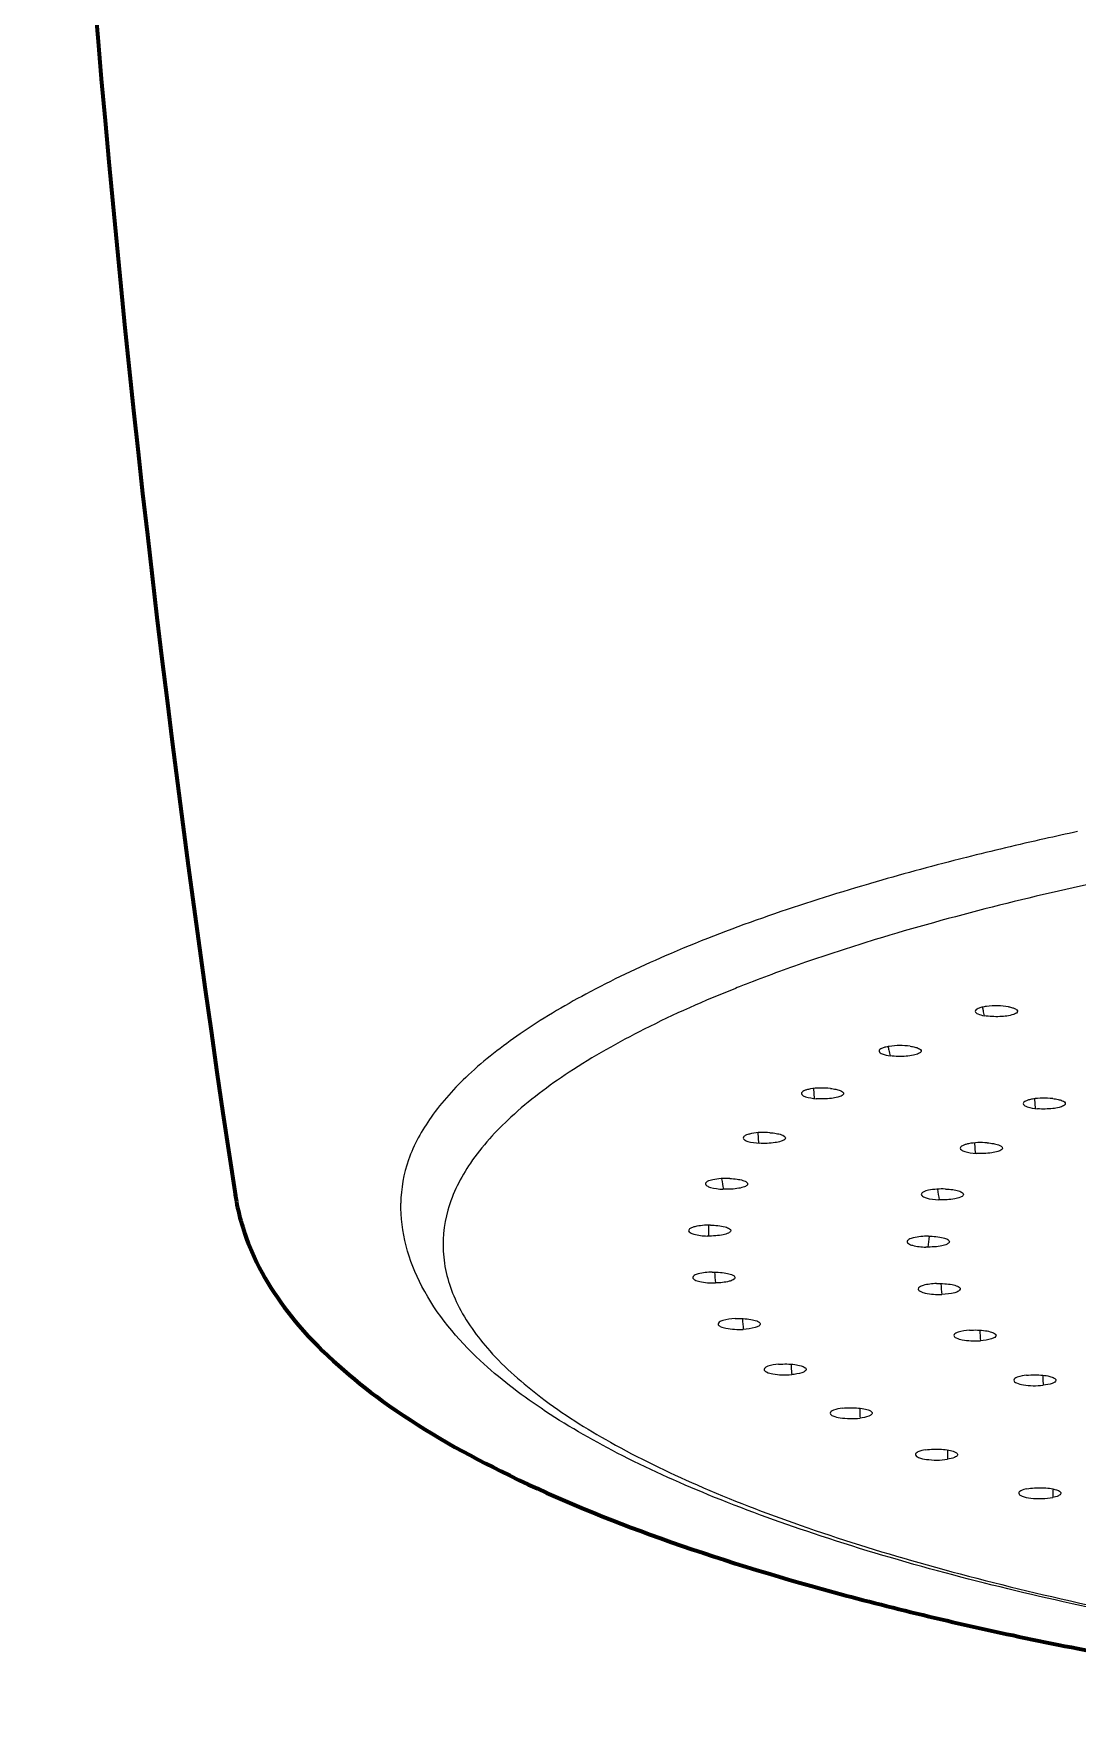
# Model space of a CAD drawing. Extents: x 40119 to 40713, y 15845 to 16265.
# Drawn here: x 40174.71 to 40187.08, y 16177.53 to 16197.36 of the extents above; entities that cross this region are included whole.
import ezdxf

# ---------------------------------------------------------------- set-up
doc = ezdxf.new("R2010")
doc.units = 0
doc.header["$LTSCALE"] = 7
doc.header["$MEASUREMENT"] = 0
doc.linetypes.add('CENTER', pattern=[2, 1.25, -0.25, 0.25, -0.25])
doc.layers.get('0').update_dxf_attribs({"color": 2, "linetype": 'CONTINUOUS'})
doc.layers.add('1', color=1, linetype='CENTER')

msp = doc.modelspace()

# ---------------------------------------------------------------- linework, layer by layer
at = {"color": 7, "linetype": 'Continuous'}
for p, q in [((40185.73072, 16187.59138), (40185.68381, 16187.57949)), ((40185.76881, 16187.60036), (40185.7307, 16187.59139)), ((40185.76761, 16187.60068), (40185.73072, 16187.59138)), ((40183.96718, 16184.74398), (40183.95869, 16184.86276)), ((40186.58668, 16184.62514), (40186.57761, 16184.74204)), ((40183.30616, 16184.21469), (40183.29988, 16184.33874)), ((40183.62176, 16184.27397), (40183.61337, 16184.25992)), ((40185.87288, 16184.09475), (40185.8663, 16184.21824)), ((40183.17441, 16183.72998), (40183.17212, 16183.72329)), ((40185.73106, 16183.60505), (40185.72897, 16183.59873)), ((40182.71628, 16183.11471), (40182.71542, 16183.24376)), ((40182.97485, 16183.17704), (40182.97466, 16183.17625)), ((40185.56433, 16183.0477), (40185.56387, 16183.04522)), ((40183.02423, 16182.62857), (40183.02449, 16182.62026)), ((40185.69175, 16182.49601), (40185.69323, 16182.48471))]:
    msp.add_line(p, q, dxfattribs=at)
for centre, radius, start, end in [((40194.90789, 16151.19834), 37.53233, 102.645809, 104.095031), ((40195.60686, 16148.10091), 40.70764, 102.087081, 102.651327), ((40193.46089, 16156.95523), 31.59633, 104.249139, 106.226587), ((40192.44509, 16160.53045), 27.8797, 106.275314, 106.504707), ((40191.67953, 16163.72165), 23.94872, 106.979655, 108.940106), ((40190.33801, 16167.66157), 19.7867, 108.968861, 111.152125), ((40189.40687, 16170.11213), 17.16525, 111.20509, 111.806211), ((40188.54878, 16186.31722), 2.63919, 190.6588, 191.575514), ((40188.40542, 16186.28768), 2.49282, 191.571574, 193.03421), ((40187.21237, 16185.77222), 2.40833, 189.809997, 190.903522), ((40187.06462, 16185.74355), 2.25783, 190.898489, 192.630547), ((40184.56573, 16184.00798), 1.7123, 187.18214, 191.413477), ((40187.05983, 16183.87932), 1.64888, 187.324938, 191.728135), ((40183.4765, 16183.26661), 1.85734, 351.236654, 355.217125), ((40184.61334, 16182.81452), 1.83582, 184.026118, 188.00416), ((40187.39267, 16182.65957), 1.93143, 183.289215, 187.015715), ((40184.9479, 16182.22152), 1.83661, 182.74067, 186.637846), ((40187.87862, 16182.05689), 1.95418, 181.76223, 185.35054), ((40185.70743, 16181.64706), 2.01867, 181.54047, 182.422618), ((40185.50807, 16181.63768), 1.81909, 182.392836, 185.190818), ((40188.87084, 16181.47557), 2.19937, 180.348072, 180.955322), ((40188.65401, 16181.47082), 1.9825, 180.922576, 183.583539), ((40186.608, 16181.08189), 2.10565, 180.292653, 180.858937), ((40186.40016, 16181.07758), 1.89778, 180.823152, 183.618716), ((40187.68036, 16180.5401), 2.13972, 179.367632, 180.22684), ((40187.50141, 16180.53898), 1.96077, 180.2147, 182.00751), ((40187.77466, 16180.53921), 2.23403, 179.061161, 179.371425), ((40188.91269, 16180.02983), 2.12327, 178.826478, 180.34218), ((40189.11002, 16180.02613), 2.32064, 177.962378, 178.834775)]:
    msp.add_arc(centre, radius, start, end, dxfattribs=at)
for points, knots in [([(40188.50362, 16187.54237), (40188.15853, 16187.47767), (40186.87477, 16187.22181), (40185.60189, 16186.90641), (40184.68573, 16186.62641)], [0, 0, 0, 0, 0.26820753, 1, 1, 1, 1]), ([(40184.52463, 16187.2614), (40183.73541, 16187.02755), (40182.62419, 16186.64751), (40181.29081, 16186.01583), (40180.50541, 16185.54908), (40179.88157, 16185.06503), (40179.42305, 16184.56393), (40179.13561, 16184.04401), (40179.06672, 16183.6775), (40179.06595, 16183.50421)], [0, 0, 0, 0, 0.35449693, 0.50406175, 0.6347797, 0.74721238, 0.84297779, 0.92536848, 1, 1, 1, 1]), ([(40183.03052, 16186.04913), (40182.66359, 16185.9023), (40181.98828, 16185.60457), (40181.09145, 16185.10073), (40180.38958, 16184.57485), (40179.88747, 16184.0273), (40179.59375, 16183.45212), (40179.53527, 16182.85268), (40179.72224, 16182.26377), (40179.97073, 16181.92178), (40180.11921, 16181.7553)], [0, 0, 0, 0, 0.19016005, 0.35461654, 0.49396041, 0.61048039, 0.70926466, 0.79934171, 0.89266585, 1, 1, 1, 1]), ([(40186.26599, 16185.83091), (40186.22359, 16185.83867), (40186.13556, 16185.84526), (40186.02968, 16185.84071), (40185.95077, 16185.82613), (40185.90646, 16185.81352), (40185.87028, 16185.79242), (40185.87165, 16185.77645)], [0, 0, 0, 0, 0.31342159, 0.63699476, 0.77482231, 0.8834906, 1, 1, 1, 1]), ([(40186.26599, 16185.83091), (40186.28148, 16185.82807), (40186.30952, 16185.82128), (40186.346, 16185.80928), (40186.37351, 16185.78828), (40186.37112, 16185.77514)], [0, 0, 0, 0, 0.38057233, 0.67708069, 1, 1, 1, 1]), ([(40185.87165, 16185.77645), (40185.87282, 16185.76282), (40185.91522, 16185.73787), (40185.95092, 16185.73022), (40185.97683, 16185.72547)], [0, 0, 0, 0, 0.34191728, 1, 1, 1, 1]), ([(40186.32536, 16185.74081), (40186.27397, 16185.72207), (40186.15543, 16185.71026), (40186.0381, 16185.71424), (40185.97683, 16185.72547)], [0, 0, 0, 0, 0.46754033, 1, 1, 1, 1]), ([(40186.37112, 16185.77514), (40186.37052, 16185.77184), (40186.36096, 16185.75392), (40186.34058, 16185.74636), (40186.32536, 16185.74081)], [0, 0, 0, 0, 0.17128293, 1, 1, 1, 1]), ([(40185.10129, 16185.36326), (40185.05975, 16185.36912), (40184.97599, 16185.37345), (40184.8759, 16185.36745), (40184.80348, 16185.35255), (40184.76265, 16185.3402), (40184.73061, 16185.31996), (40184.73169, 16185.30515)], [0, 0, 0, 0, 0.32467562, 0.64521764, 0.77931038, 0.88507927, 1, 1, 1, 1]), ([(40184.73169, 16185.30515), (40184.73287, 16185.28908), (40184.7872, 16185.26169), (40184.82961, 16185.25435), (40184.86144, 16185.24985)], [0, 0, 0, 0, 0.33396233, 1, 1, 1, 1]), ([(40185.20072, 16185.27555), (40185.18098, 16185.26622), (40185.13116, 16185.25309), (40185.01779, 16185.23897), (40184.92425, 16185.24097), (40184.86144, 16185.24985)], [0, 0, 0, 0, 0.19098755, 0.44527056, 1, 1, 1, 1]), ([(40185.10129, 16185.36326), (40185.12005, 16185.36061), (40185.15443, 16185.35383), (40185.19787, 16185.34157), (40185.23389, 16185.31892), (40185.23109, 16185.30351)], [0, 0, 0, 0, 0.38272756, 0.68342964, 1, 1, 1, 1]), ([(40185.23109, 16185.30351), (40185.23062, 16185.30093), (40185.22466, 16185.28775), (40185.21107, 16185.28044), (40185.20072, 16185.27555)], [0, 0, 0, 0, 0.18634718, 1, 1, 1, 1]), ([(40184.15448, 16184.86382), (40184.11437, 16184.86801), (40184.03539, 16184.87019), (40183.94168, 16184.86292), (40183.8757, 16184.84782), (40183.83848, 16184.83571), (40183.8102, 16184.81636), (40183.81119, 16184.80269)], [0, 0, 0, 0, 0.33490066, 0.65282323, 0.7832114, 0.88618284, 1, 1, 1, 1]), ([(40183.81119, 16184.80269), (40183.81176, 16184.79476), (40183.82834, 16184.7768), (40183.88746, 16184.75426), (40183.94402, 16184.74655), (40183.98623, 16184.74214)], [0, 0, 0, 0, 0.12436194, 0.33606958, 1, 1, 1, 1]), ([(40184.15448, 16184.86382), (40184.1766, 16184.86151), (40184.21769, 16184.85501), (40184.26826, 16184.84259), (40184.31388, 16184.81872), (40184.31054, 16184.80085)], [0, 0, 0, 0, 0.38266513, 0.68712287, 1, 1, 1, 1]), ([(40184.31054, 16184.80085), (40184.31019, 16184.79896), (40184.30686, 16184.79), (40184.29893, 16184.78372), (40184.29263, 16184.77969)], [0, 0, 0, 0, 0.20405744, 1, 1, 1, 1]), ([(40184.29263, 16184.77969), (40184.2775, 16184.77001), (40184.23559, 16184.75597), (40184.13346, 16184.73859), (40184.04643, 16184.73585), (40183.98623, 16184.74214)], [0, 0, 0, 0, 0.1728861, 0.41737709, 1, 1, 1, 1]), ([(40186.79005, 16184.74322), (40186.74951, 16184.74789), (40186.66914, 16184.75069), (40186.57357, 16184.74381), (40186.50569, 16184.72883), (40186.46732, 16184.71662), (40186.43787, 16184.69719), (40186.4387, 16184.68313)], [0, 0, 0, 0, 0.33158886, 0.65011016, 0.78154343, 0.88549579, 1, 1, 1, 1]), ([(40186.4387, 16184.68313), (40186.43916, 16184.67536), (40186.45511, 16184.65758), (40186.51275, 16184.63516), (40186.56791, 16184.62753), (40186.60909, 16184.62279)], [0, 0, 0, 0, 0.12464367, 0.33600822, 1, 1, 1, 1]), ([(40186.91675, 16184.6579), (40186.90074, 16184.6486), (40186.85803, 16184.63512), (40186.78515, 16184.62301), (40186.69944, 16184.61868), (40186.63918, 16184.61932), (40186.60909, 16184.62279)], [0, 0, 0, 0, 0.17760726, 0.42338371, 0.70932815, 1, 1, 1, 1]), ([(40186.79005, 16184.74322), (40186.81115, 16184.74079), (40186.8502, 16184.73418), (40186.8986, 16184.7218), (40186.94126, 16184.69824), (40186.93808, 16184.68113)], [0, 0, 0, 0, 0.38289336, 0.68626092, 1, 1, 1, 1]), ([(40186.93808, 16184.68113), (40186.93769, 16184.67904), (40186.93367, 16184.66888), (40186.92417, 16184.66221), (40186.91675, 16184.6579)], [0, 0, 0, 0, 0.19855048, 1, 1, 1, 1]), ([(40183.43837, 16184.33934), (40183.36549, 16184.34451), (40183.27753, 16184.34312), (40183.18046, 16184.31895), (40183.14677, 16184.30693), (40183.12172, 16184.28883), (40183.12254, 16184.27617)], [0, 0, 0, 0, 0.65788655, 0.78527452, 0.88583606, 1, 1, 1, 1]), ([(40183.12254, 16184.27617), (40183.12309, 16184.26774), (40183.14147, 16184.24871), (40183.20552, 16184.22558), (40183.26699, 16184.21747), (40183.31288, 16184.21422)], [0, 0, 0, 0, 0.12235681, 0.33404805, 1, 1, 1, 1]), ([(40183.61337, 16184.25992), (40183.60172, 16184.24894), (40183.56258, 16184.23326), (40183.46281, 16184.21254), (40183.37481, 16184.20983), (40183.31288, 16184.21422)], [0, 0, 0, 0, 0.15599668, 0.39506943, 1, 1, 1, 1]), ([(40183.43837, 16184.33934), (40183.46385, 16184.33753), (40183.51186, 16184.33161), (40183.5698, 16184.3191), (40183.62571, 16184.29452), (40183.62195, 16184.27397)], [0, 0, 0, 0, 0.38070725, 0.68858958, 1, 1, 1, 1]), ([(40186.01209, 16184.21889), (40185.93869, 16184.22439), (40185.85002, 16184.22312), (40185.75197, 16184.19917), (40185.71774, 16184.18709), (40185.69214, 16184.1691), (40185.69276, 16184.15624)], [0, 0, 0, 0, 0.65632474, 0.7841464, 0.88523992, 1, 1, 1, 1]), ([(40186.01209, 16184.21889), (40186.03716, 16184.21701), (40186.08429, 16184.211), (40186.1413, 16184.1985), (40186.19589, 16184.17398), (40186.19217, 16184.15377)], [0, 0, 0, 0, 0.38104732, 0.68851773, 1, 1, 1, 1]), ([(40185.69276, 16184.15624), (40185.69316, 16184.14789), (40185.71114, 16184.12877), (40185.77469, 16184.10568), (40185.83566, 16184.09756), (40185.88123, 16184.09414)], [0, 0, 0, 0, 0.12200681, 0.33326253, 1, 1, 1, 1]), ([(40186.1826, 16184.13883), (40186.17046, 16184.128), (40186.13098, 16184.11254), (40186.03084, 16184.09223), (40185.94296, 16184.08952), (40185.88123, 16184.09414)], [0, 0, 0, 0, 0.15816569, 0.39797128, 1, 1, 1, 1]), ([(40182.96264, 16183.79692), (40182.89522, 16183.79957), (40182.80164, 16183.79246), (40182.70762, 16183.76993), (40182.67452, 16183.74364), (40182.67519, 16183.73206)], [0, 0, 0, 0, 0.66373158, 0.88592978, 1, 1, 1, 1]), ([(40182.67519, 16183.73206), (40182.67571, 16183.72311), (40182.69653, 16183.70332), (40182.76493, 16183.68006), (40182.83114, 16183.67139), (40182.88028, 16183.66945)], [0, 0, 0, 0, 0.12138517, 0.33476016, 1, 1, 1, 1]), ([(40183.17212, 16183.72329), (40183.16504, 16183.71128), (40183.12854, 16183.69335), (40183.06412, 16183.67753), (40182.97679, 16183.66807), (40182.91334, 16183.66815), (40182.88028, 16183.66945)], [0, 0, 0, 0, 0.13815381, 0.37043417, 0.67195263, 1, 1, 1, 1]), ([(40182.96264, 16183.79692), (40182.99143, 16183.79578), (40183.04391, 16183.79121), (40183.10463, 16183.77963), (40183.14246, 16183.76535), (40183.1641, 16183.75431), (40183.17622, 16183.73866), (40183.17467, 16183.72998)], [0, 0, 0, 0, 0.37113918, 0.67726794, 0.79502644, 0.8864092, 1, 1, 1, 1]), ([(40185.51784, 16183.67204), (40185.45085, 16183.67457), (40185.35788, 16183.66759), (40185.26438, 16183.64488), (40185.23136, 16183.61903), (40185.23181, 16183.60744)], [0, 0, 0, 0, 0.66302173, 0.88530173, 1, 1, 1, 1]), ([(40185.23181, 16183.60744), (40185.23217, 16183.59848), (40185.25293, 16183.57842), (40185.32166, 16183.55516), (40185.38821, 16183.54637), (40185.43764, 16183.54449)], [0, 0, 0, 0, 0.12073444, 0.33381103, 1, 1, 1, 1]), ([(40185.51784, 16183.67204), (40185.54679, 16183.67095), (40185.5996, 16183.66642), (40185.66071, 16183.65486), (40185.69883, 16183.64055), (40185.72061, 16183.62949), (40185.73287, 16183.61377), (40185.73131, 16183.60505)], [0, 0, 0, 0, 0.37093334, 0.677221, 0.79508538, 0.88653615, 1, 1, 1, 1]), ([(40180.00654, 16181.63955), (40179.73458, 16181.89394), (40179.3749, 16182.32229), (40179.10917, 16182.99118), (40179.06517, 16183.33477), (40179.06594, 16183.50421)], [0, 0, 0, 0, 0.52145105, 0.76273648, 1, 1, 1, 1]), ([(40185.72897, 16183.59873), (40185.72215, 16183.5867), (40185.68579, 16183.56861), (40185.62161, 16183.55275), (40185.53426, 16183.54317), (40185.47076, 16183.54324), (40185.43764, 16183.54449)], [0, 0, 0, 0, 0.13726217, 0.36917423, 0.67104483, 1, 1, 1, 1]), ([(40182.73373, 16183.24388), (40182.67225, 16183.24443), (40182.58814, 16183.23654), (40182.50266, 16183.21355), (40182.47464, 16183.18894), (40182.47522, 16183.17838)], [0, 0, 0, 0, 0.66753923, 0.88526641, 1, 1, 1, 1]), ([(40182.73373, 16183.24388), (40182.79216, 16183.24336), (40182.8618, 16183.23904), (40182.93585, 16183.21453), (40182.96066, 16183.20316), (40182.97616, 16183.18676), (40182.97485, 16183.17704)], [0, 0, 0, 0, 0.67290827, 0.79336892, 0.88707533, 1, 1, 1, 1]), ([(40182.47522, 16183.17838), (40182.47573, 16183.16894), (40182.49861, 16183.14828), (40182.57148, 16183.12503), (40182.64223, 16183.11563), (40182.69451, 16183.11515)], [0, 0, 0, 0, 0.12026745, 0.33515844, 1, 1, 1, 1]), ([(40182.97472, 16183.17625), (40182.97254, 16183.16439), (40182.93908, 16183.14257), (40182.87938, 16183.12697), (40182.79243, 16183.11484), (40182.72845, 16183.11485), (40182.69451, 16183.11515)], [0, 0, 0, 0, 0.12258252, 0.34735658, 0.65489999, 1, 1, 1, 1]), ([(40185.31652, 16183.11289), (40185.25656, 16183.11302), (40185.17469, 16183.1051), (40185.09129, 16183.08195), (40185.06416, 16183.05803), (40185.06454, 16183.04766)], [0, 0, 0, 0, 0.66729196, 0.88444001, 1, 1, 1, 1]), ([(40185.06454, 16183.04766), (40185.06489, 16183.03814), (40185.08807, 16183.01704), (40185.16202, 16182.99382), (40185.23389, 16182.98414), (40185.28697, 16182.98402)], [0, 0, 0, 0, 0.11946083, 0.33436457, 1, 1, 1, 1]), ([(40185.56406, 16183.04521), (40185.56187, 16183.03348), (40185.52898, 16183.01178), (40185.46994, 16182.9962), (40185.38397, 16182.98398), (40185.32062, 16182.98394), (40185.28697, 16182.98402)], [0, 0, 0, 0, 0.12264164, 0.34695663, 0.65420103, 1, 1, 1, 1]), ([(40185.31652, 16183.11289), (40185.37558, 16183.11275), (40185.45609, 16183.10478), (40185.5382, 16183.08157), (40185.56468, 16183.05794), (40185.56433, 16183.0477)], [0, 0, 0, 0, 0.66757828, 0.8841718, 1, 1, 1, 1]), ([(40182.75472, 16182.68772), (40182.69941, 16182.68655), (40182.62462, 16182.67843), (40182.54817, 16182.65462), (40182.52473, 16182.63202), (40182.52513, 16182.6224)], [0, 0, 0, 0, 0.67032818, 0.88328911, 1, 1, 1, 1]), ([(40182.52513, 16182.6224), (40182.5256, 16182.61109), (40182.55714, 16182.58798), (40182.645, 16182.56402), (40182.73238, 16182.55757), (40182.7954, 16182.5589)], [0, 0, 0, 0, 0.11858453, 0.33967188, 1, 1, 1, 1]), ([(40182.75472, 16182.68772), (40182.78703, 16182.6884), (40182.84791, 16182.68683), (40182.93055, 16182.67554), (40182.98843, 16182.65973), (40183.02061, 16182.64005), (40183.02423, 16182.62857)], [0, 0, 0, 0, 0.34268028, 0.64704648, 0.87236036, 1, 1, 1, 1]), ([(40183.02476, 16182.62026), (40183.02291, 16182.61032), (40182.99769, 16182.59079), (40182.92197, 16182.56719), (40182.84892, 16182.56003), (40182.7954, 16182.5589)], [0, 0, 0, 0, 0.1242096, 0.34249163, 1, 1, 1, 1]), ([(40185.41188, 16182.55185), (40185.35923, 16182.5501), (40185.28833, 16182.54185), (40185.21545, 16182.51807), (40185.1937, 16182.4964), (40185.19389, 16182.48713)], [0, 0, 0, 0, 0.67012008, 0.88204364, 1, 1, 1, 1]), ([(40185.19389, 16182.48713), (40185.19413, 16182.47545), (40185.22758, 16182.4514), (40185.31894, 16182.42776), (40185.41021, 16182.42149), (40185.4757, 16182.42366)], [0, 0, 0, 0, 0.11762204, 0.34041416, 1, 1, 1, 1]), ([(40185.41188, 16182.55185), (40185.44431, 16182.55293), (40185.50603, 16182.55196), (40185.59045, 16182.54185), (40185.65157, 16182.52598), (40185.68592, 16182.50771), (40185.69175, 16182.49601)], [0, 0, 0, 0, 0.33394861, 0.63608253, 0.86544856, 1, 1, 1, 1]), ([(40185.69348, 16182.48471), (40185.69172, 16182.47518), (40185.66819, 16182.45623), (40185.59614, 16182.4328), (40185.52673, 16182.42536), (40185.4757, 16182.42366)], [0, 0, 0, 0, 0.12486173, 0.34185947, 1, 1, 1, 1]), ([(40183.02535, 16182.13595), (40182.97637, 16182.1334), (40182.91097, 16182.12477), (40182.84321, 16182.10119), (40182.82432, 16182.08028), (40182.82466, 16182.07163)], [0, 0, 0, 0, 0.67174534, 0.88139717, 1, 1, 1, 1]), ([(40182.82466, 16182.07163), (40182.82515, 16182.05925), (40182.86178, 16182.03465), (40182.95829, 16182.01126), (40183.05489, 16182.00566), (40183.1236, 16182.00922)], [0, 0, 0, 0, 0.1180532, 0.34427949, 1, 1, 1, 1]), ([(40183.02535, 16182.13595), (40183.05782, 16182.13763), (40183.12056, 16182.13765), (40183.20731, 16182.12913), (40183.27329, 16182.11373), (40183.31059, 16182.0969), (40183.3196, 16182.08528)], [0, 0, 0, 0, 0.32124796, 0.61984612, 0.85473208, 1, 1, 1, 1]), ([(40183.32416, 16182.06953), (40183.32255, 16182.06062), (40183.30142, 16182.04258), (40183.23489, 16182.01944), (40183.17088, 16182.01167), (40183.1236, 16182.00922)], [0, 0, 0, 0, 0.12608811, 0.34134773, 1, 1, 1, 1]), ([(40185.80214, 16181.99942), (40185.75693, 16181.99624), (40185.69686, 16181.98744), (40185.63429, 16181.96418), (40185.61757, 16181.94447), (40185.6178, 16181.93633)], [0, 0, 0, 0, 0.67095025, 0.87951574, 1, 1, 1, 1]), ([(40185.6178, 16181.93633), (40185.61817, 16181.92337), (40185.65769, 16181.89762), (40185.72436, 16181.88267), (40185.82347, 16181.87111), (40185.89541, 16181.87204), (40185.93296, 16181.87467)], [0, 0, 0, 0, 0.11736281, 0.34628747, 0.65937983, 1, 1, 1, 1]), ([(40185.80214, 16181.99942), (40185.86528, 16182.00384), (40185.95512, 16182.002), (40186.05693, 16181.98109), (40186.09704, 16181.96521), (40186.10884, 16181.95395)], [0, 0, 0, 0, 0.60437928, 0.84425872, 1, 1, 1, 1]), ([(40186.11725, 16181.93399), (40186.11575, 16181.92564), (40186.09682, 16181.90851), (40186.03554, 16181.88573), (40185.97663, 16181.87773), (40185.93296, 16181.87467)], [0, 0, 0, 0, 0.12757985, 0.34139696, 1, 1, 1, 1]), ([(40186.10884, 16181.95395), (40186.11042, 16181.95245), (40186.11542, 16181.9471), (40186.11816, 16181.93911), (40186.11725, 16181.93399)], [0, 0, 0, 0, 0.29516486, 1, 1, 1, 1]), ([(40190.40681, 16178.14105), (40189.23521, 16178.31398), (40187.06111, 16178.70295), (40184.49424, 16179.37996), (40182.7453, 16180.01765), (40181.6625, 16180.50704), (40180.75155, 16181.03123), (40180.22946, 16181.43104), (40180.00654, 16181.63955)], [0, 0, 0, 0, 0.32017932, 0.59663716, 0.71634199, 0.82312159, 0.91747672, 1, 1, 1, 1]), ([(40180.11921, 16181.7553), (40180.30109, 16181.55136), (40180.75558, 16181.15341), (40181.58755, 16180.62843), (40182.62033, 16180.12767), (40183.84447, 16179.65628), (40185.2486, 16179.21873), (40187.42692, 16178.66558), (40189.15664, 16178.35081), (40190.35767, 16178.17085)], [0, 0, 0, 0, 0.07454353, 0.1635491, 0.26775938, 0.38712301, 0.5210806, 0.66871508, 1, 1, 1, 1]), ([(40183.54193, 16181.59603), (40183.4993, 16181.59244), (40183.44294, 16181.58344), (40183.38398, 16181.56042), (40183.36909, 16181.54125), (40183.36949, 16181.53354)], [0, 0, 0, 0, 0.67152501, 0.87875695, 1, 1, 1, 1]), ([(40183.36949, 16181.53354), (40183.37019, 16181.52003), (40183.41205, 16181.4941), (40183.48151, 16181.47915), (40183.58411, 16181.46818), (40183.65812, 16181.46989), (40183.69644, 16181.4731)], [0, 0, 0, 0, 0.11826758, 0.34990112, 0.66369861, 1, 1, 1, 1]), ([(40183.54193, 16181.59603), (40183.60531, 16181.60135), (40183.69623, 16181.6003), (40183.80106, 16181.58073), (40183.84326, 16181.56543), (40183.85695, 16181.55454)], [0, 0, 0, 0, 0.59349928, 0.83667396, 1, 1, 1, 1]), ([(40183.8689, 16181.53152), (40183.86748, 16181.52358), (40183.8501, 16181.50714), (40183.79265, 16181.48468), (40183.73747, 16181.47655), (40183.69644, 16181.4731)], [0, 0, 0, 0, 0.12889646, 0.34179776, 1, 1, 1, 1]), ([(40183.85695, 16181.55454), (40183.85909, 16181.55284), (40183.86565, 16181.54706), (40183.86998, 16181.53756), (40183.8689, 16181.53152)], [0, 0, 0, 0, 0.30768663, 1, 1, 1, 1]), ([(40186.48002, 16181.46588), (40186.44219, 16181.46173), (40186.3944, 16181.45601), (40186.32714, 16181.4236), (40186.32803, 16181.40556)], [0, 0, 0, 0, 0.67814299, 1, 1, 1, 1]), ([(40186.48002, 16181.46588), (40186.54342, 16181.47284), (40186.63588, 16181.47319), (40186.74525, 16181.45613), (40186.79111, 16181.44183), (40186.80783, 16181.43165)], [0, 0, 0, 0, 0.57492567, 0.82352237, 1, 1, 1, 1]), ([(40186.80783, 16181.43165), (40186.81114, 16181.42963), (40186.8207, 16181.42332), (40186.82885, 16181.41114), (40186.82743, 16181.40335)], [0, 0, 0, 0, 0.32828884, 1, 1, 1, 1]), ([(40186.32803, 16181.40556), (40186.32874, 16181.39121), (40186.37461, 16181.36412), (40186.44888, 16181.34952), (40186.55785, 16181.33936), (40186.63569, 16181.34256), (40186.67539, 16181.34691)], [0, 0, 0, 0, 0.11856384, 0.35454335, 0.67040153, 1, 1, 1, 1]), ([(40186.82743, 16181.40335), (40186.8261, 16181.39612), (40186.81135, 16181.38091), (40186.76054, 16181.35917), (40186.71178, 16181.3509), (40186.67539, 16181.34691)], [0, 0, 0, 0, 0.13167323, 0.34329742, 1, 1, 1, 1]), ([(40184.2975, 16181.07526), (40184.26111, 16181.07094), (40184.215, 16181.06539), (40184.15095, 16181.03271), (40184.15218, 16181.01539)], [0, 0, 0, 0, 0.67856426, 1, 1, 1, 1]), ([(40184.2975, 16181.07526), (40184.3608, 16181.08278), (40184.45365, 16181.08361), (40184.56432, 16181.06741), (40184.61137, 16181.05344), (40184.62903, 16181.0435)], [0, 0, 0, 0, 0.5688994, 0.81921219, 1, 1, 1, 1]), ([(40184.62903, 16181.0435), (40184.63278, 16181.04139), (40184.6434, 16181.03494), (40184.65311, 16181.02191), (40184.65156, 16181.01348)], [0, 0, 0, 0, 0.33451649, 1, 1, 1, 1]), ([(40184.15218, 16181.01539), (40184.15321, 16181.00068), (40184.20056, 16180.97372), (40184.27652, 16180.95903), (40184.38734, 16180.94938), (40184.4662, 16180.95306), (40184.50617, 16180.9578)], [0, 0, 0, 0, 0.1196194, 0.35738059, 0.67350082, 1, 1, 1, 1]), ([(40184.65156, 16181.01348), (40184.65027, 16181.00649), (40184.63634, 16180.9917), (40184.58771, 16180.97023), (40184.54104, 16180.96194), (40184.50617, 16180.9578)], [0, 0, 0, 0, 0.1327371, 0.34403465, 1, 1, 1, 1]), ([(40185.28183, 16180.58069), (40185.25146, 16180.57591), (40185.21174, 16180.57006), (40185.16077, 16180.53899), (40185.16213, 16180.5242)], [0, 0, 0, 0, 0.67423482, 1, 1, 1, 1]), ([(40185.16213, 16180.5242), (40185.16359, 16180.50819), (40185.21685, 16180.48058), (40185.29919, 16180.466), (40185.41771, 16180.45803), (40185.50078, 16180.46383), (40185.54184, 16180.47029)], [0, 0, 0, 0, 0.12197969, 0.36628294, 0.6846643, 1, 1, 1, 1]), ([(40185.28183, 16180.58069), (40185.34414, 16180.5905), (40185.43792, 16180.59328), (40185.55278, 16180.58058), (40185.60434, 16180.56803), (40185.62538, 16180.5591)], [0, 0, 0, 0, 0.54548171, 0.80231443, 1, 1, 1, 1]), ([(40185.66155, 16180.52244), (40185.6588, 16180.50742), (40185.61084, 16180.48284), (40185.57078, 16180.47484), (40185.54184, 16180.47029)], [0, 0, 0, 0, 0.34270168, 1, 1, 1, 1]), ([(40185.62538, 16180.5591), (40185.63116, 16180.55664), (40185.64628, 16180.54977), (40185.6636, 16180.53364), (40185.66155, 16180.52244)], [0, 0, 0, 0, 0.35559464, 1, 1, 1, 1]), ([(40186.48162, 16180.11901), (40186.45697, 16180.11402), (40186.42341, 16180.1077), (40186.38444, 16180.07923), (40186.3857, 16180.0667)], [0, 0, 0, 0, 0.66638803, 1, 1, 1, 1]), ([(40186.3857, 16180.0667), (40186.3864, 16180.05979), (40186.39931, 16180.04444), (40186.44729, 16180.02226), (40186.53838, 16180.00581), (40186.66043, 16180.00102), (40186.74791, 16180.00877), (40186.78945, 16180.01715)], [0, 0, 0, 0, 0.04948535, 0.1282219, 0.37854775, 0.69809139, 1, 1, 1, 1]), ([(40186.48162, 16180.11901), (40186.54202, 16180.13121), (40186.66024, 16180.13638), (40186.77927, 16180.12549), (40186.83254, 16180.10787)], [0, 0, 0, 0, 0.52342777, 1, 1, 1, 1]), ([(40186.88525, 16180.06503), (40186.88296, 16180.05244), (40186.84608, 16180.02978), (40186.81277, 16180.02186), (40186.78945, 16180.01715)], [0, 0, 0, 0, 0.34975629, 1, 1, 1, 1]), ([(40186.83254, 16180.10787), (40186.84072, 16180.10516), (40186.86077, 16180.09796), (40186.88786, 16180.07943), (40186.88525, 16180.06503)], [0, 0, 0, 0, 0.37069602, 1, 1, 1, 1])]:
    msp.add_open_spline(points, degree=3, knots=knots, dxfattribs=at)
for points in [[(40186.19217, 16184.15377), (40186.1911, 16184.14795), (40186.18702, 16184.14276), (40186.1826, 16184.13883)], [(40183.3196, 16182.08528), (40183.32295, 16182.08096), (40183.32513, 16182.07491), (40183.32416, 16182.06953)]]:
    msp.add_open_spline(points, degree=3, dxfattribs=at)
at = {"layer": '1', "color": 7, "linetype": 'Continuous', "lineweight": 70}
msp.add_arc((40384.16704, 16215.15465), 209.45311, 180.0251488, 188.6668177, dxfattribs=at)
msp.add_open_spline([(40177.10452, 16183.60306), (40177.13568, 16183.39502), (40177.29439, 16182.8278), (40177.86607, 16181.95984), (40178.90204, 16181.06522), (40180.31939, 16180.25199), (40182.07439, 16179.5266), (40184.10783, 16178.89313), (40186.37389, 16178.3501), (40188.85875, 16177.89285), (40190.64473, 16177.6468), (40191.59934, 16177.5352), (40191.65218, 16177.52908)], degree=3, knots=[0, 0, 0, 0, 0.032792666, 0.090701961, 0.160156655, 0.245422038, 0.345742186, 0.457176594, 0.578844796, 0.710675235, 0.852933746, 0.861267704, 0.861267704, 0.861267704, 0.861267704], dxfattribs=at)

doc.saveas('drawing.dxf')
